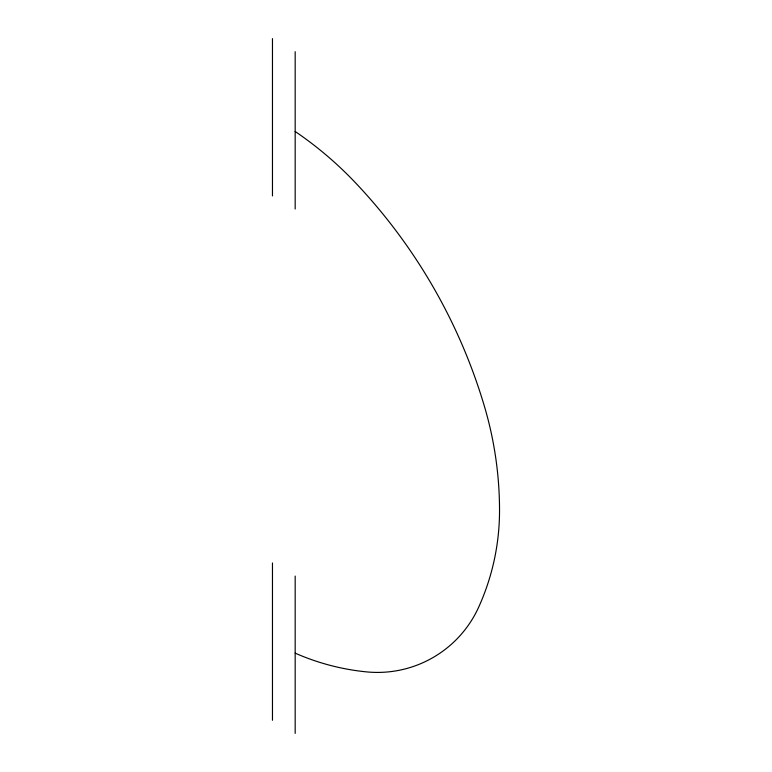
<?xml version="1.0" encoding="UTF-8"?>
<svg xmlns="http://www.w3.org/2000/svg" width="772" height="772" viewBox="0 0 772 772"><rect width="100%" height="100%" fill="white"/><g stroke="black" fill="none" stroke-linecap="round" stroke-linejoin="round"><path stroke-width="1.16" d="M295.174 51.705L295.174 209.019M295.174 576.086L295.174 733.4M272.468 38.6L272.468 195.914M272.468 562.981L272.468 720.295M295.174 653.151A234.292 234.292 0 0 0 366.517 671.881A111.11 111.11 0 0 0 478.698 607.12A234.292 234.292 0 0 0 499.532 510.543A366.951 366.951 0 0 0 484.324 406.014A554.354 554.354 0 0 0 355.39 182.684A366.951 366.951 0 0 0 295.174 131.501"/></g></svg>
